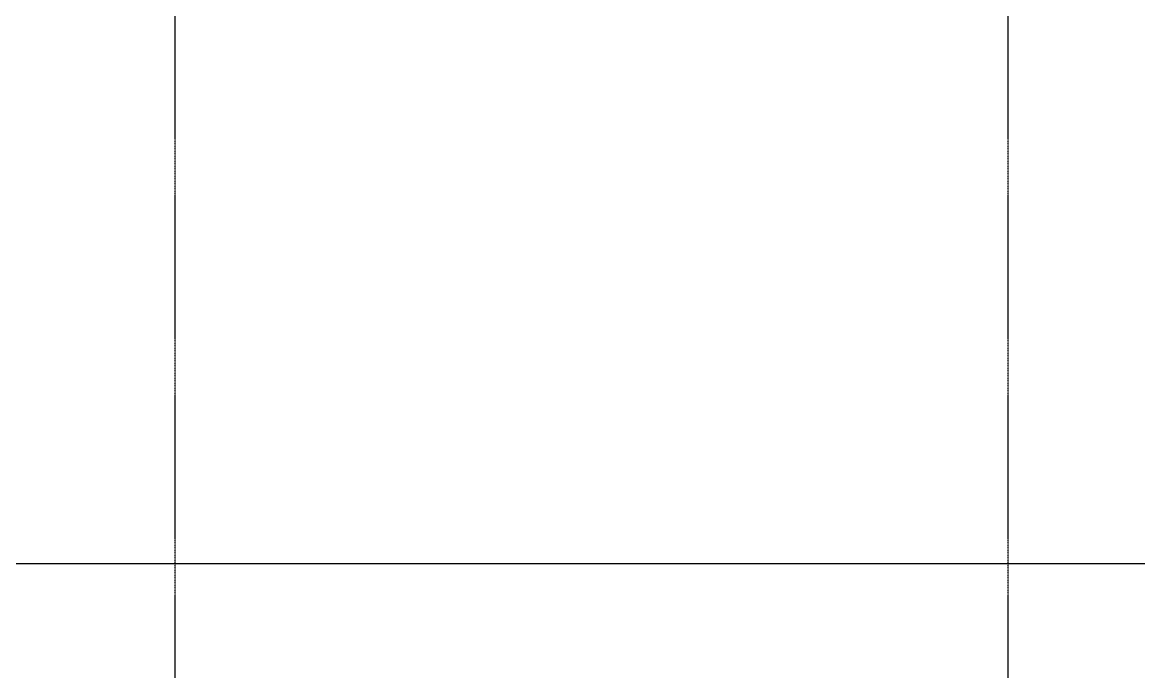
# Model space of a CAD drawing. Header units: millimetres. Extents: x -677815 to 476396, y -125373 to 39000.
# Drawn here: x 30000 to 44862, y 13061 to 21706 of the extents above; entities that cross this region are included whole.
import ezdxf

# ---------------------------------------------------------------- set-up
doc = ezdxf.new("R2010")
doc.units = ezdxf.units.MM
doc.linetypes.add('Xref building Toll$0$Grid Line', pattern=[22.225, 12.7, -3.175, 3.175, -3.175])
doc.layers.add('AM_BOR', color=4, linetype='Continuous', lineweight=25)
doc.layers.add('Xref building Toll$0$A-FLOR', color=192, linetype='Continuous', lineweight=25)
doc.layers.add('Xref building Toll$0$S-GRID', color=8, linetype='Continuous')

# ---------------------------------------------------------------- blocks, each defined once
blk = doc.blocks.new('Xref building Toll$0$Toll Grids')
at = {"layer": 'Xref building Toll$0$S-GRID', "linetype": 'Xref building Toll$0$Grid Line'}
for p, q in [((32035, -125373.3), (32035, 36031.5)), ((43122, -125373.3), (43122, 36031.5))]:
    blk.add_line(p, q, dxfattribs=at)
blk = doc.blocks.new('Xref building Toll$0$building block 28092016')
at = {"layer": 'Xref building Toll$0$A-FLOR'}
blk.add_line((722550, -656999), (776934, -656999), dxfattribs=at)
blk = doc.blocks.new('Xref building Toll')
for name, p in [('Xref building Toll$0$Toll Grids', (0, 0)), ('Xref building Toll$0$building block 28092016', (-722550, 671499))]:
    blk.add_blockref(name, p)

msp = doc.modelspace()

# ---------------------------------------------------------------- block references
at = {"layer": 'AM_BOR'}
msp.add_blockref('Xref building Toll', (0, 0), dxfattribs=at)

doc.saveas('drawing.dxf')
